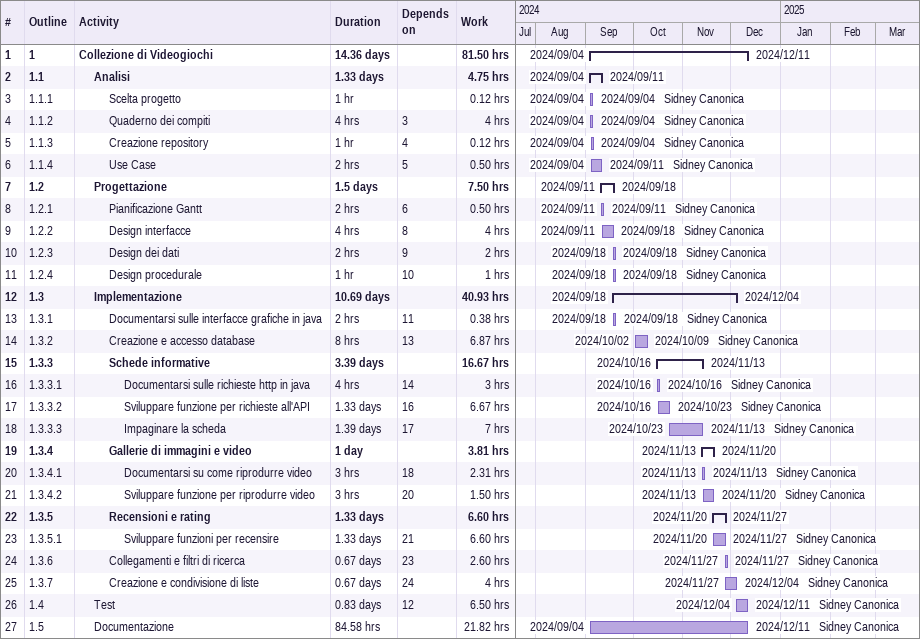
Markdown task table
| ID | WBS | Task | Duration | Start | Finish | Predecessors | Resources | Work (h) |
|---|---|---|---|---|---|---|---|---|
| 1 | 1 | **Collezione di Videogiochi** | 14.36d | 2024-09-04 | 2024-12-11 |  |  | 81.50 |
| 2 | 1.1 | **Analisi** | 1.33d | 2024-09-04 | 2024-09-11 |  |  | 4.75 |
| 3 | 1.1.1 | Scelta progetto | 1h | 2024-09-04 | 2024-09-04 |  | Sidney Canonica | 0.12 |
| 4 | 1.1.2 | Quaderno dei compiti | 4h | 2024-09-04 | 2024-09-04 | 3 | Sidney Canonica | 4 |
| 5 | 1.1.3 | Creazione repository | 1h | 2024-09-04 | 2024-09-04 | 4 | Sidney Canonica | 0.12 |
| 6 | 1.1.4 | Use Case | 2h | 2024-09-04 | 2024-09-11 | 5 | Sidney Canonica | 0.50 |
| 7 | 1.2 | **Progettazione** | 1.5d | 2024-09-11 | 2024-09-18 |  |  | 7.50 |
| 8 | 1.2.1 | Pianificazione Gantt | 2h | 2024-09-11 | 2024-09-11 | 6 | Sidney Canonica | 0.50 |
| 9 | 1.2.2 | Design interfacce | 4h | 2024-09-11 | 2024-09-18 | 8 | Sidney Canonica | 4 |
| 10 | 1.2.3 | Design dei dati | 2h | 2024-09-18 | 2024-09-18 | 9 | Sidney Canonica | 2 |
| 11 | 1.2.4 | Design procedurale | 1h | 2024-09-18 | 2024-09-18 | 10 | Sidney Canonica | 1 |
| 12 | 1.3 | **Implementazione** | 10.69d | 2024-09-18 | 2024-12-04 |  |  | 40.93 |
| 13 | 1.3.1 | Documentarsi sulle interfacce grafiche in java | 2h | 2024-09-18 | 2024-09-18 | 11 | Sidney Canonica | 0.38 |
| 14 | 1.3.2 | Creazione e accesso database | 8h | 2024-10-02 | 2024-10-09 | 13 | Sidney Canonica | 6.87 |
| 15 | 1.3.3 | **Schede informative** | 3.39d | 2024-10-16 | 2024-11-13 |  |  | 16.67 |
| 16 | 1.3.3.1 | Documentarsi sulle richieste http in java | 4h | 2024-10-16 | 2024-10-16 | 14 | Sidney Canonica | 3 |
| 17 | 1.3.3.2 | Sviluppare funzione per richieste all'API | 1.33d | 2024-10-16 | 2024-10-23 | 16 | Sidney Canonica | 6.67 |
| 18 | 1.3.3.3 | Impaginare la scheda | 1.39d | 2024-10-23 | 2024-11-13 | 17 | Sidney Canonica | 7 |
| 19 | 1.3.4 | **Gallerie di immagini e video** | 1d | 2024-11-13 | 2024-11-20 |  |  | 3.81 |
| 20 | 1.3.4.1 | Documentarsi su come riprodurre video | 3h | 2024-11-13 | 2024-11-13 | 18 | Sidney Canonica | 2.31 |
| 21 | 1.3.4.2 | Sviluppare funzione per riprodurre video | 3h | 2024-11-13 | 2024-11-20 | 20 | Sidney Canonica | 1.50 |
| 22 | 1.3.5 | **Recensioni e rating** | 1.33d | 2024-11-20 | 2024-11-27 |  |  | 6.60 |
| 23 | 1.3.5.1 | Sviluppare funzioni per recensire | 1.33d | 2024-11-20 | 2024-11-27 | 21 | Sidney Canonica | 6.60 |
| 24 | 1.3.6 | Collegamenti e filtri di ricerca | 0.67d | 2024-11-27 | 2024-11-27 | 23 | Sidney Canonica | 2.60 |
| 25 | 1.3.7 | Creazione e condivisione di liste | 0.67d | 2024-11-27 | 2024-12-04 | 24 | Sidney Canonica | 4 |
| 26 | 1.4 | Test | 0.83d | 2024-12-04 | 2024-12-11 | 12 | Sidney Canonica | 6.50 |
| 27 | 1.5 | Documentazione | 84.58h | 2024-09-04 | 2024-12-11 |  | Sidney Canonica | 21.82 |
